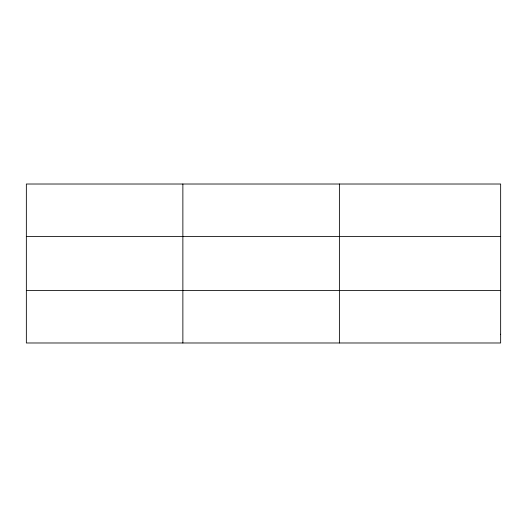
<?xml version="1.0" encoding="UTF-8"?>
<svg xmlns="http://www.w3.org/2000/svg" width="527" height="527" viewBox="0 0 527 527"><rect width="100%" height="100%" fill="white"/><g stroke="black" fill="none" stroke-linecap="round" stroke-linejoin="round"><path stroke-width="0.79" d="M182.869 184.015L182.869 342.985M339.388 184.015L339.388 342.985M26.35 236.478L500.65 236.478M26.35 290.522L500.65 290.522M500.65 334.243L500.65 342.985L26.35 342.985L26.35 184.015L500.65 184.015L500.65 334.243"/></g></svg>
